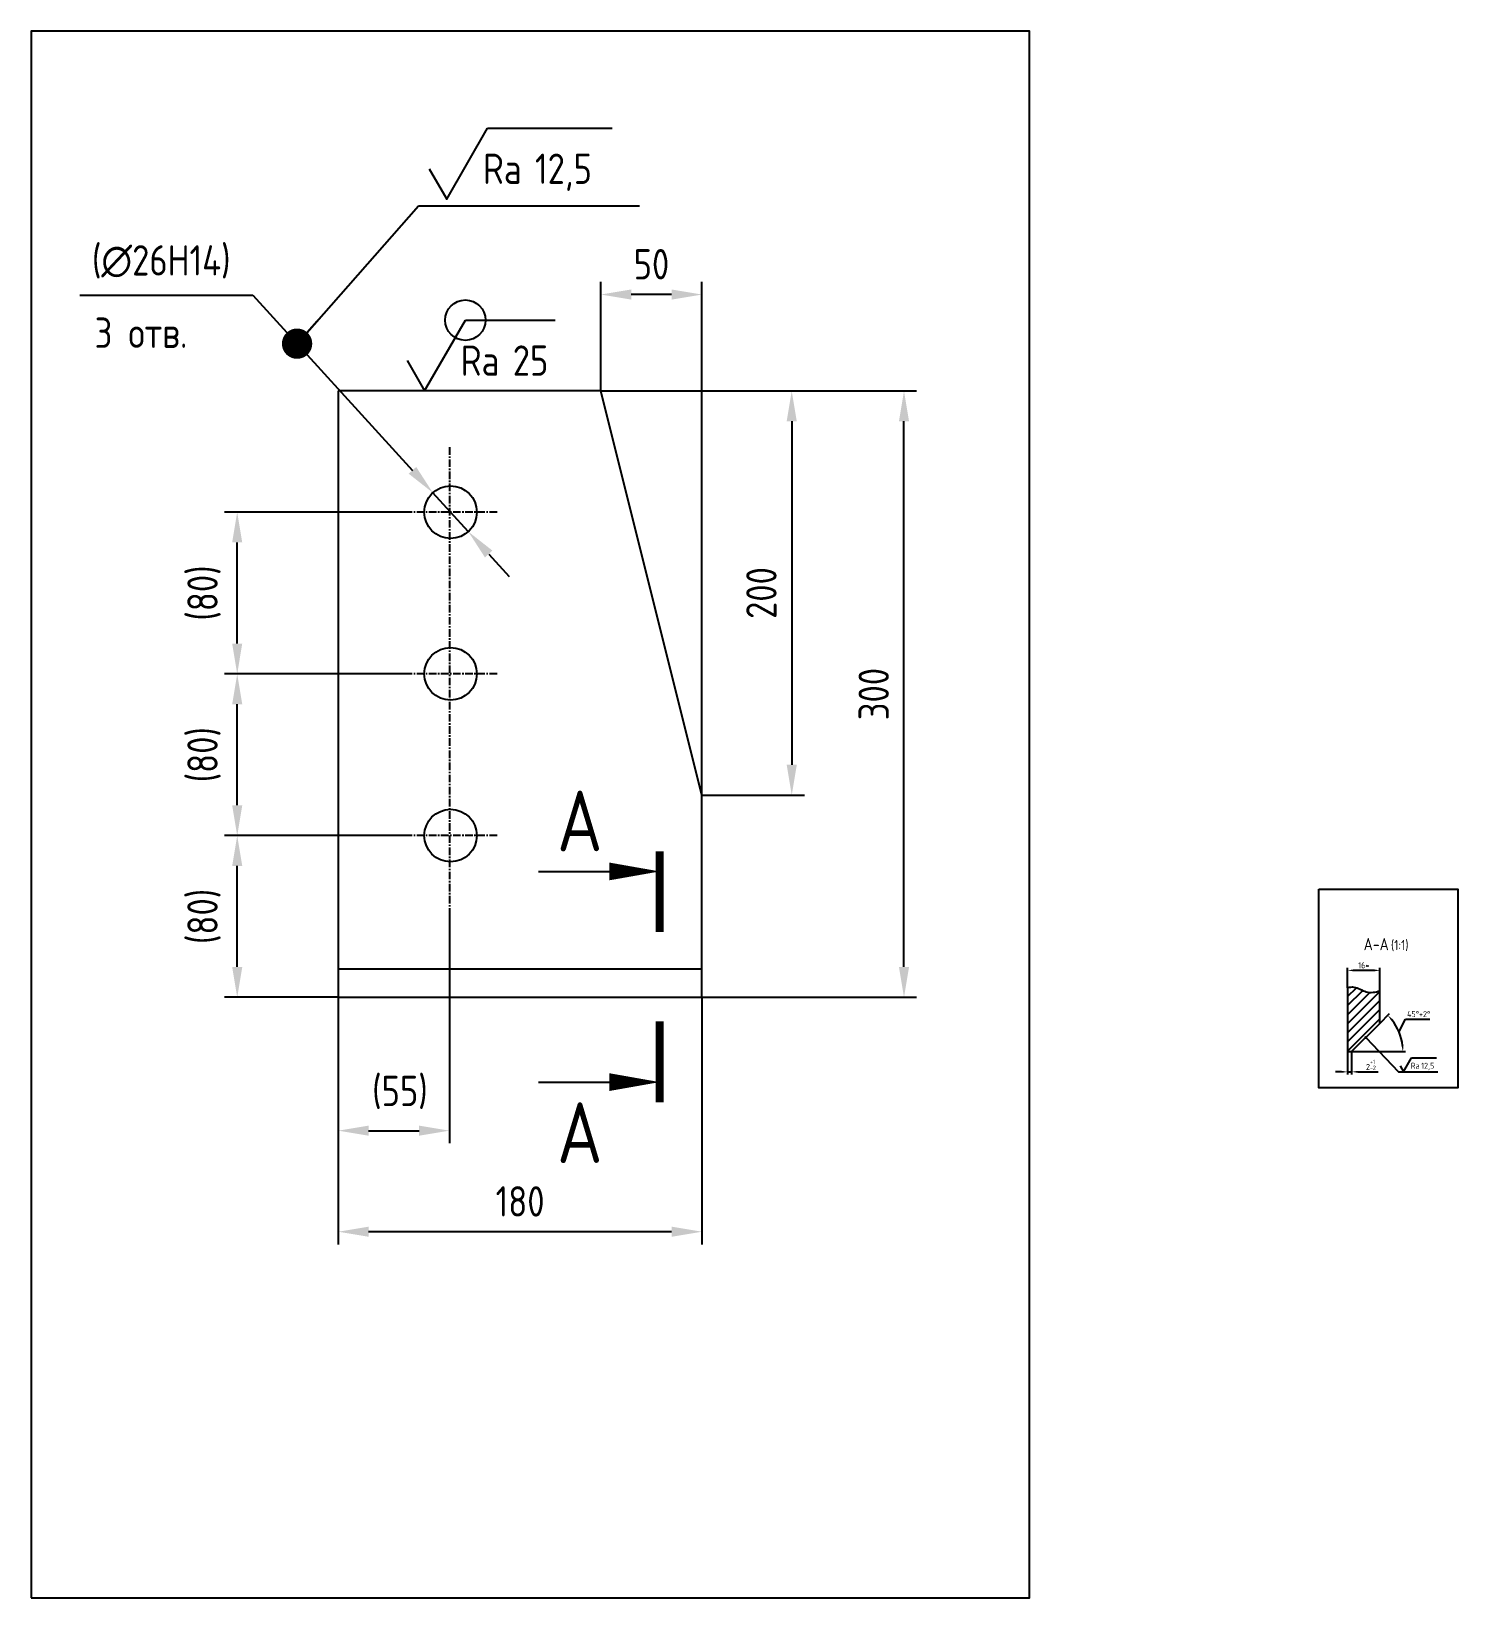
# Model space of a CAD drawing. Header units: millimetres. Extents: x 101 to 12117, y 35 to 4960.
# Drawn here: x 11411 to 12117, y 4186 to 4960 of the extents above; entities outside this region: 1.
# The model-space entities are those that its viewports show. They can reach past a viewport. Long polylines and large blocks are cut down to what shows.
import ezdxf
from ezdxf.enums import TextEntityAlignment as Align

# ---------------------------------------------------------------- set-up
doc = ezdxf.new("R2010")
doc.units = ezdxf.units.MM
doc.header["$LTSCALE"] = 3
doc.linetypes.add('CENTER', pattern=[2, 1.25, -0.25, 0.25, -0.25])
doc.layers.add('AM_VIEWS', color=1, linetype='Continuous', lineweight=25, plot=False)
for name, color, linetype in [('Bord', 1, 'Continuous'), ('Cen', 5, 'CENTER'), ('Cont', 6, 'Continuous'), ('Dim', 7, 'Continuous'), ('Hatch', 2, 'Continuous'), ('Text', 3, 'Continuous'), ('Textb', 6, 'Continuous')]:
    doc.layers.add(name, color=color, linetype=linetype)
doc.styles.add('Style1', font='romans.shx', dxfattribs={"width": 0.8})
doc.dimstyles.new('Anqular', dxfattribs={"dimtxt": 3, "dimasz": 3, "dimexe": 1.25, "dimexo": 0, "dimgap": 1, "dimtad": 2, "dimtoh": 1, "dimtxsty": 'Style1', "dimcen": 2.5, "dimclrt": 3, "dimadec": 0, "dimazin": 0, "dimtfac": 1, "dimtmove": 1, "dimatfit": 3, "dimfxl": 1, "dimarcsym": 0})
doc.dimstyles.new('Copy of Lin_5', dxfattribs={"dimscale": 5, "dimtxt": 3, "dimasz": 3, "dimexe": 1.25, "dimexo": 0, "dimgap": 1.5, "dimtad": 1, "dimdec": 0, "dimtxsty": 'Style1', "dimcen": 2.5, "dimclrt": 3, "dimadec": 5, "dimazin": 0, "dimtfac": 1, "dimtdec": 0, "dimtmove": 0, "dimatfit": 3, "dimldrblk": 'DOTSMALL', "dimfxl": 1, "dimarcsym": 0})
doc.dimstyles.new('Dia$0', dxfattribs={"dimtxt": 3, "dimasz": 3, "dimexe": 1.25, "dimexo": 0, "dimgap": 1, "dimtad": 1, "dimtxsty": 'Style1', "dimcen": 2.5, "dimclrt": 3, "dimadec": 0, "dimazin": 0, "dimtfac": 1, "dimtmove": 0, "dimatfit": 3, "dimfxl": 1, "dimarcsym": 0})
doc.dimstyles.new('DIA_5', dxfattribs={"dimscale": 5, "dimtxt": 3, "dimasz": 3, "dimexe": 0.18, "dimexo": 0.0625, "dimgap": 1, "dimtad": 1, "dimtih": 1, "dimtoh": 1, "dimdec": 0, "dimdsep": 46, "dimtxsty": 'Style1', "dimcen": 0, "dimclrt": 3, "dimadec": 0, "dimazin": 0, "dimtfac": 1, "dimtdec": 0, "dimtmove": 0, "dimatfit": 3, "dimfxl": 1, "dimtolj": 1, "dimarcsym": 0})
doc.dimstyles.new('Lin', dxfattribs={"dimtxt": 3, "dimasz": 3, "dimexe": 1.25, "dimexo": 0, "dimgap": 1, "dimtad": 1, "dimtoh": 1, "dimdec": 3, "dimtxsty": 'Style1', "dimcen": 2.5, "dimclrt": 3, "dimadec": 0, "dimazin": 0, "dimtfac": 1, "dimtdec": 3, "dimtmove": 0, "dimatfit": 3, "dimldrblk": 'DOT', "dimfxl": 1, "dimarcsym": 0})
doc.dimstyles.new('Lin 5', dxfattribs={"dimscale": 5, "dimtxt": 3, "dimasz": 3, "dimexe": 1.25, "dimexo": 0, "dimgap": 1, "dimtad": 1, "dimdec": 0, "dimtxsty": 'Style1', "dimcen": 2.5, "dimclrt": 3, "dimadec": 0, "dimazin": 0, "dimtfac": 1, "dimtdec": 0, "dimtmove": 0, "dimatfit": 3, "dimldrblk": 'DOTSMALL', "dimfxl": 1, "dimarcsym": 0})
doc.dimstyles.new('Poz_2', dxfattribs={"dimscale": 2, "dimtxt": 6, "dimasz": 2.5, "dimexe": 1.25, "dimexo": 0, "dimgap": 1, "dimtad": 2, "dimtoh": 1, "dimdec": 0, "dimtxsty": 'Style1', "dimblk": 'DOTSMALL', "dimcen": 2.5, "dimclrt": 6, "dimadec": 0, "dimazin": 0, "dimtfac": 1, "dimtdec": 0, "dimtmove": 0, "dimatfit": 3, "dimldrblk": 'DOTSMALL', "dimfxl": 1, "dimarcsym": 0})

# ---------------------------------------------------------------- blocks, each defined once
blk = doc.blocks.new('sherISO_01')
at = {"layer": 'Text'}
blk.add_line((4.04, 7), (16.36, 7), dxfattribs=at)
blk.add_lwpolyline([(-1.73, 3), (0, 0), (4.04, 7)], dxfattribs=at)
at = {"layer": 'Text', "style": 'Style1', "width": 0.8}
blk.add_text('Ra', height=3, dxfattribs=at).set_placement((3.58, 1.5))
blk.add_attdef('12,5', (8.73, 1.5), '', height=3, dxfattribs=at)
blk = doc.blocks.new('*D66')
at = {"color": 0, "lineweight": -2, "transparency": 16777216}
for p, q in [((11692.72, 4782.58), (11848.97, 4782.58)), ((11842.72, 4497.58), (11842.72, 4767.58)), ((11742.72, 4482.58), (11848.97, 4482.58))]:
    blk.add_line(p, q, dxfattribs=at)
at = {"color": 0, "transparency": 16777216}
for points in [[(11840.22, 4767.58), (11845.22, 4767.58), (11842.72, 4782.58)], [(11840.22, 4497.58), (11845.22, 4497.58), (11842.72, 4482.58)]]:
    blk.add_solid(points, dxfattribs=at)
at = {"layer": 'Defpoints', "color": 0, "transparency": 16777216}
for p in [(11692.72, 4782.58), (11842.72, 4782.58), (11742.72, 4482.58)]:
    blk.add_point(p, dxfattribs=at)
at = {"color": 3, "transparency": 16777216, "insert": (11827.72, 4632.58), "char_height": 15, "attachment_point": 5, "rotation": 90, "style": 'Style1'}
blk.add_mtext('300', dxfattribs=at)
blk = doc.blocks.new('_DotSmall')
at = {"color": 0, "linetype": 'ByBlock', "const_width": 0.5}
blk.add_lwpolyline([(-0.0625, 0, 1), (0.0625, 0, 1)], format="xyb", close=True, dxfattribs=at)
blk = doc.blocks.new('*D67')
at = {"color": 0, "lineweight": -2, "transparency": 16777216}
for p, q in [((11617.72, 4526.62), (11617.72, 4410.33)), ((11562.72, 4482.58), (11562.72, 4410.33)), ((11577.72, 4416.58), (11602.72, 4416.58))]:
    blk.add_line(p, q, dxfattribs=at)
at = {"color": 0, "transparency": 16777216}
for points in [[(11577.72, 4419.08), (11577.72, 4414.08), (11562.72, 4416.58)], [(11602.72, 4419.08), (11602.72, 4414.08), (11617.72, 4416.58)]]:
    blk.add_solid(points, dxfattribs=at)
at = {"layer": 'Defpoints', "color": 0, "transparency": 16777216}
for p in [(11617.72, 4526.62), (11562.72, 4482.58), (11617.72, 4416.58)]:
    blk.add_point(p, dxfattribs=at)
at = {"color": 3, "transparency": 16777216, "insert": (11593.25, 4435.51), "char_height": 15, "attachment_point": 5, "style": 'Style1'}
blk.add_mtext('(55)', dxfattribs=at)
blk = doc.blocks.new('*D68')
at = {"color": 0, "lineweight": -2, "transparency": 16777216}
for p, q in [((11742.72, 4482.58), (11742.72, 4360.33)), ((11562.72, 4423.99), (11562.72, 4360.33)), ((11727.72, 4366.58), (11577.72, 4366.58))]:
    blk.add_line(p, q, dxfattribs=at)
at = {"color": 0, "transparency": 16777216}
for points in [[(11577.72, 4369.08), (11577.72, 4364.08), (11562.72, 4366.58)], [(11727.72, 4369.08), (11727.72, 4364.08), (11742.72, 4366.58)]]:
    blk.add_solid(points, dxfattribs=at)
at = {"layer": 'Defpoints', "color": 0, "transparency": 16777216}
for p in [(11742.72, 4482.58), (11562.72, 4423.99), (11562.72, 4366.58)]:
    blk.add_point(p, dxfattribs=at)
at = {"color": 3, "transparency": 16777216, "insert": (11652.72, 4381.58), "char_height": 15, "attachment_point": 5, "style": 'Style1'}
blk.add_mtext('180', dxfattribs=at)
blk = doc.blocks.new('*D69')
at = {"color": 0, "lineweight": -2, "transparency": 16777216}
for p, q in [((11595.31, 4642.58), (11506.47, 4642.58)), ((11512.72, 4577.58), (11512.72, 4627.58)), ((11595.73, 4562.58), (11506.47, 4562.58))]:
    blk.add_line(p, q, dxfattribs=at)
at = {"color": 0, "transparency": 16777216}
for points in [[(11510.22, 4627.58), (11515.22, 4627.58), (11512.72, 4642.58)], [(11510.22, 4577.58), (11515.22, 4577.58), (11512.72, 4562.58)]]:
    blk.add_solid(points, dxfattribs=at)
at = {"layer": 'Defpoints', "color": 0, "transparency": 16777216}
for p in [(11512.72, 4642.58), (11595.31, 4642.58), (11595.73, 4562.58)]:
    blk.add_point(p, dxfattribs=at)
at = {"color": 3, "transparency": 16777216, "insert": (11496.29, 4602.58), "char_height": 15, "attachment_point": 5, "rotation": 90, "style": 'Style1'}
blk.add_mtext('(80)', dxfattribs=at)
blk = doc.blocks.new('*D70')
at = {"color": 0, "lineweight": -2, "transparency": 16777216}
for p, q in [((11595.31, 4722.58), (11506.47, 4722.58)), ((11512.72, 4657.58), (11512.72, 4707.58)), ((11595.31, 4642.58), (11506.47, 4642.58))]:
    blk.add_line(p, q, dxfattribs=at)
at = {"color": 0, "transparency": 16777216}
for points in [[(11510.22, 4707.58), (11515.22, 4707.58), (11512.72, 4722.58)], [(11510.22, 4657.58), (11515.22, 4657.58), (11512.72, 4642.58)]]:
    blk.add_solid(points, dxfattribs=at)
at = {"layer": 'Defpoints', "color": 0, "transparency": 16777216}
for p in [(11512.72, 4722.58), (11595.31, 4722.58), (11595.31, 4642.58)]:
    blk.add_point(p, dxfattribs=at)
at = {"color": 3, "transparency": 16777216, "insert": (11496.29, 4682.58), "char_height": 15, "attachment_point": 5, "rotation": 90, "style": 'Style1'}
blk.add_mtext('(80)', dxfattribs=at)
blk = doc.blocks.new('*D71')
at = {"color": 0, "lineweight": -2, "transparency": 16777216}
for p, q in [((11595.31, 4562.58), (11506.47, 4562.58)), ((11512.72, 4497.58), (11512.72, 4547.58)), ((11562.72, 4482.58), (11506.47, 4482.58))]:
    blk.add_line(p, q, dxfattribs=at)
at = {"color": 0, "transparency": 16777216}
for points in [[(11510.22, 4547.58), (11515.22, 4547.58), (11512.72, 4562.58)], [(11510.22, 4497.58), (11515.22, 4497.58), (11512.72, 4482.58)]]:
    blk.add_solid(points, dxfattribs=at)
at = {"layer": 'Defpoints', "color": 0, "transparency": 16777216}
for p in [(11512.72, 4562.58), (11595.31, 4562.58), (11562.72, 4482.58)]:
    blk.add_point(p, dxfattribs=at)
at = {"color": 3, "transparency": 16777216, "insert": (11496.29, 4522.58), "char_height": 15, "attachment_point": 5, "rotation": 90, "style": 'Style1'}
blk.add_mtext('(80)', dxfattribs=at)
blk = doc.blocks.new('*D64')
at = {"color": 0, "lineweight": -2, "transparency": 16777216}
for p, q in [((11692.72, 4782.58), (11793.41, 4782.58)), ((11787.16, 4767.58), (11787.16, 4597.58)), ((11742.72, 4582.58), (11793.41, 4582.58))]:
    blk.add_line(p, q, dxfattribs=at)
at = {"color": 0, "transparency": 16777216}
for points in [[(11784.66, 4767.58), (11789.66, 4767.58), (11787.16, 4782.58)], [(11784.66, 4597.58), (11789.66, 4597.58), (11787.16, 4582.58)]]:
    blk.add_solid(points, dxfattribs=at)
at = {"layer": 'Defpoints', "color": 0, "transparency": 16777216}
for p in [(11692.72, 4782.58), (11742.72, 4582.58), (11787.16, 4582.58)]:
    blk.add_point(p, dxfattribs=at)
at = {"color": 3, "transparency": 16777216, "insert": (11772.16, 4682.58), "char_height": 15, "attachment_point": 5, "rotation": 90, "style": 'Style1'}
blk.add_mtext('200', dxfattribs=at)
blk = doc.blocks.new('*D65')
at = {"color": 0, "lineweight": -2, "transparency": 16777216}
for p, q in [((11692.72, 4782.58), (11692.72, 4836.5)), ((11742.72, 4582.58), (11742.72, 4836.5)), ((11727.72, 4830.25), (11707.72, 4830.25))]:
    blk.add_line(p, q, dxfattribs=at)
at = {"color": 0, "transparency": 16777216}
for points in [[(11707.72, 4832.75), (11707.72, 4827.75), (11692.72, 4830.25)], [(11727.72, 4832.75), (11727.72, 4827.75), (11742.72, 4830.25)]]:
    blk.add_solid(points, dxfattribs=at)
at = {"layer": 'Defpoints', "color": 0, "transparency": 16777216}
for p in [(11692.72, 4830.25), (11692.72, 4782.58), (11742.72, 4582.58)]:
    blk.add_point(p, dxfattribs=at)
at = {"color": 3, "transparency": 16777216, "insert": (11717.72, 4845.25), "char_height": 15, "attachment_point": 5, "style": 'Style1'}
blk.add_mtext('50', dxfattribs=at)
blk = doc.blocks.new('*D72')
at = {"layer": 'Defpoints', "color": 0, "transparency": 16777216}
for p in [(11609.55, 4732.19), (11627.07, 4712.97)]:
    blk.add_point(p, dxfattribs=at)
at = {"layer": 'Dim', "color": 0, "lineweight": -2, "transparency": 16777216}
for p, q in [((11434.84, 4830), (11520.42, 4830)), ((11520.42, 4830), (11599.45, 4743.27)), ((11627.07, 4712.97), (11609.55, 4732.19)), ((11637.17, 4701.88), (11647.27, 4690.79))]:
    blk.add_line(p, q, dxfattribs=at)
at = {"layer": 'Dim', "color": 0, "transparency": 16777216}
for points in [[(11601.3, 4744.96), (11597.6, 4741.59), (11609.55, 4732.19)], [(11639.02, 4703.57), (11635.32, 4700.2), (11627.07, 4712.97)]]:
    blk.add_solid(points, dxfattribs=at)
at = {"layer": 'Dim', "color": 3, "transparency": 16777216, "insert": (11475.13, 4846.43), "char_height": 15, "attachment_point": 5, "style": 'Style1'}
blk.add_mtext('\\A1;(∅26H14)', dxfattribs=at)
blk = doc.blocks.new('ZNAK01')
at = {"layer": 'Textb', "style": 'Style1', "width": 0.8}
blk.add_attdef('А', text='', height=6, dxfattribs=at).set_placement((3.95, -0.02), align=Align.RIGHT)
blk.add_attdef('SC(1)', (5.07, -0.02), '', height=5, dxfattribs=at)
blk = doc.blocks.new('*D74')
at = {"layer": 'Defpoints', "color": 0, "transparency": 16777216}
for p in [(12062.27, 4495.87), (12062.27, 4487.31), (12078.27, 4485.87)]:
    blk.add_point(p, dxfattribs=at)
at = {"layer": 'Dim', "color": 0, "lineweight": -2, "transparency": 16777216}
for p, q in [((12062.27, 4487.31), (12062.27, 4497.12)), ((12075.27, 4495.87), (12065.27, 4495.87)), ((12078.27, 4485.87), (12078.27, 4497.12))]:
    blk.add_line(p, q, dxfattribs=at)
at = {"layer": 'Dim', "color": 0, "transparency": 16777216}
for points in [[(12065.27, 4496.37), (12065.27, 4495.37), (12062.27, 4495.87)], [(12075.27, 4496.37), (12075.27, 4495.37), (12078.27, 4495.87)]]:
    blk.add_solid(points, dxfattribs=at)
at = {"layer": 'Dim', "color": 3, "transparency": 16777216, "insert": (12070.27, 4498.37), "char_height": 3, "attachment_point": 5, "style": 'Style1'}
blk.add_mtext('16*', dxfattribs=at)
blk = doc.blocks.new('*D75')
at = {"layer": 'Defpoints', "color": 0, "transparency": 16777216}
for p in [(12062.27, 4455.68), (12064.27, 4455.68), (12064.27, 4445.68)]:
    blk.add_point(p, dxfattribs=at)
at = {"layer": 'Dim', "color": 0, "lineweight": -2, "transparency": 16777216}
for p, q in [((12062.27, 4455.68), (12062.27, 4444.43)), ((12064.27, 4455.68), (12064.27, 4444.43)), ((12059.27, 4445.68), (12056.27, 4445.68)), ((12062.27, 4445.68), (12064.27, 4445.68)), ((12067.27, 4445.68), (12077.37, 4445.68))]:
    blk.add_line(p, q, dxfattribs=at)
at = {"layer": 'Dim', "color": 0, "transparency": 16777216}
for points in [[(12059.27, 4446.18), (12059.27, 4445.18), (12062.27, 4445.68)], [(12067.27, 4446.18), (12067.27, 4445.18), (12064.27, 4445.68)]]:
    blk.add_solid(points, dxfattribs=at)
at = {"layer": 'Dim', "color": 3, "transparency": 16777216, "insert": (12073.82, 4449.17), "char_height": 3, "attachment_point": 5, "style": 'Style1'}
blk.add_mtext('2{}{\\H0.71x;\\C3;\\S+1^ -2;}', dxfattribs=at)
blk = doc.blocks.new('*D76')
at = {"layer": 'Defpoints', "color": 0, "transparency": 16777216}
for p in [(12078.27, 4469.68), (12088.78, 4462.25), (12064.27, 4455.68), (12064.27, 4455.68), (12087.91, 4455.68)]:
    blk.add_point(p, dxfattribs=at)
at = {"layer": 'Dim', "color": 0, "lineweight": -2, "transparency": 16777216}
for p, q in [((12078.27, 4469.68), (12083.09, 4474.51)), ((12087.71, 4465.39), (12090.92, 4471.74)), ((12090.92, 4471.74), (12103, 4471.74)), ((12087.91, 4455.68), (12090.89, 4455.68))]:
    blk.add_line(p, q, dxfattribs=at)
blk.add_arc((12064.27, 4455.68), 25.38, 6.77723, 38.22277, dxfattribs=at)
at = {"layer": 'Dim', "color": 0, "transparency": 16777216}
for points in [[(12083.83, 4471.05), (12084.58, 4471.71), (12082.21, 4473.63)], [(12089.97, 4458.71), (12088.97, 4458.65), (12089.64, 4455.68)]]:
    blk.add_solid(points, dxfattribs=at)
at = {"layer": 'Dim', "color": 3, "transparency": 16777216, "insert": (12097.46, 4474.24), "char_height": 3, "attachment_point": 5, "style": 'Style1'}
blk.add_mtext('45°+2%%d', dxfattribs=at)
blk = doc.blocks.new('razrez01')
at = {"layer": 'Text', "const_width": 0.8}
blk.add_lwpolyline([(0, 2), (0, -6)], dxfattribs=at)
at = {"layer": 'Text'}
blk.add_lwpolyline([(-12, 0), (-5, 0)], dxfattribs=at)
blk.add_lwpolyline([(0, 0, 0, 1.76, 0), (-5, 0, 1.76, 1.76, 0)], format="xyseb", dxfattribs=at)
at = {"layer": 'Textb', "style": 'Style1', "width": 0.8}
blk.add_attdef('A', (-10.16, 2), '', height=6, dxfattribs=at)
blk = doc.blocks.new('A$C6CF913E7')
at = {"layer": 'Text'}
blk.add_circle((0, 0), 2, dxfattribs=at)
blk = doc.blocks.new('sherISO_07')
at = {"layer": 'Text'}
blk.add_line((4.04, 7), (12.93, 7), dxfattribs=at)
blk.add_lwpolyline([(-1.73, 3), (0, 0), (4.04, 7)], dxfattribs=at)
blk.add_blockref('A$C6CF913E7', (4.04, 7))
at = {"layer": 'Text', "style": 'Style1', "width": 0.8}
blk.add_text('Ra', height=3, dxfattribs=at).set_placement((3.58, 1.5))
blk.add_attdef('25', (8.73, 1.5), '', height=3, dxfattribs=at)

msp = doc.modelspace()

# ---------------------------------------------------------------- hatches: boundary and pattern name
at = {"layer": 'Hatch'}
h = msp.add_hatch(dxfattribs=at)
h.set_pattern_fill('ANSI31', color=256)
edge = h.paths.add_edge_path()
edge.add_spline(control_points=[(12078.267, 4485.867), (12075.985, 4485.035), (12071.628, 4484.298), (12066.395, 4488.022), (12063.318, 4487.632), (12062.267, 4487.305)], knot_values=[6.2044599, 6.2044599, 6.2044599, 6.2044599, 13.2462404, 19.7658217, 23.1414794, 23.1414794, 23.1414794, 23.1414794], degree=3, periodic=0)
edge.add_line((12062.267, 4487.305), (12062.267, 4455.681))
edge.add_line((12062.267, 4455.681), (12064.267, 4455.681))
edge.add_line((12064.267, 4455.681), (12078.267, 4469.681))
edge.add_line((12078.267, 4469.681), (12078.267, 4485.867))

# ---------------------------------------------------------------- linework, layer by layer
at = {"layer": 'AM_VIEWS'}
for points in [[(11410.815, 4185.531), (11904.87, 4185.531), (11904.87, 4960.474), (11410.815, 4960.474)], [(12047.989, 4536.142), (12116.754, 4536.142), (12116.754, 4437.84), (12047.989, 4437.84)]]:
    msp.add_lwpolyline(points, close=True, dxfattribs=at)
at = {"layer": 'Bord'}
msp.add_open_spline([(12062.267, 4487.305), (12063.318, 4487.632), (12066.395, 4488.022), (12071.628, 4484.298), (12075.985, 4485.035), (12078.267, 4485.867)], degree=3, knots=[6.2044599, 6.2044599, 6.2044599, 6.2044599, 9.5801176, 16.0996989, 23.1414794, 23.1414794, 23.1414794, 23.1414794], dxfattribs=at)
at = {"layer": 'Cen'}
for p, q in [((11617.723, 4754.689), (11617.723, 4522.64)), ((11641.309, 4722.577), (11595.309, 4722.577)), ((11641.309, 4642.577), (11595.309, 4642.577)), ((11641.309, 4562.577), (11595.309, 4562.577))]:
    msp.add_line(p, q, dxfattribs=at)
at = {"layer": 'Cont'}
for p, q in [((11692.723, 4782.577), (11562.723, 4782.577)), ((11562.723, 4782.577), (11562.723, 4482.577)), ((11742.723, 4582.577), (11692.723, 4782.577)), ((11742.723, 4482.577), (11742.723, 4582.577)), ((11562.723, 4496.577), (11742.723, 4496.577)), ((12062.267, 4487.305), (12062.267, 4455.681)), ((11562.723, 4482.577), (11742.723, 4482.577)), ((12078.267, 4469.681), (12078.267, 4485.867)), ((12064.267, 4455.681), (12078.267, 4469.681)), ((12062.267, 4455.681), (12064.267, 4455.681))]:
    msp.add_line(p, q, dxfattribs=at)
for centre in [(11618.309, 4722.577), (11618.309, 4642.577), (11618.309, 4562.577)]:
    msp.add_circle(centre, 13, dxfattribs=at)
at = {"layer": 'Dim'}
for p, q in [((12064.267, 4455.681), (12087.914, 4455.681)), ((12087.484, 4445.681), (12106.878, 4445.681))]:
    msp.add_line(p, q, dxfattribs=at)

# ---------------------------------------------------------------- block references
at = {"layer": 'Dim', "xscale": 5, "yscale": 5, "zscale": 5}
for name, p, values in [('sherISO_07', (11605.429, 4782.577), {'25': '25'}), ('razrez01', (11721.834, 4544.833), {'A': 'А'})]:
    msp.add_blockref(name, p, dxfattribs=at).add_auto_attribs(values)
at = {"layer": 'Dim'}
ref = msp.add_blockref('razrez01', (11721.834, 4440.605), dxfattribs=dict(at, xscale=-5, yscale=5, zscale=5, rotation=180))
ref.add_attrib('A', 'А', (11671.034, 4400.605), dxfattribs={"layer": 'Textb', "height": 30, "style": 'Style1', "width": 0.8})
at = {"layer": 'Hatch', "zscale": 5}
msp.add_blockref('ZNAK01', (12078.688, 4505.887), dxfattribs=at).add_auto_attribs({'А': 'A-A', 'SC(1)': '(1:1)'})
at = {"layer": 'Hatch'}
msp.add_blockref('sherISO_01', (12089.938, 4445.681), dxfattribs=at).add_auto_attribs({'12,5': '12,5'})
at = {"layer": 'Text', "xscale": 5, "yscale": 5, "zscale": 15}
msp.add_blockref('sherISO_01', (11616.449, 4877.491), dxfattribs=at).add_auto_attribs({'12,5': '12,5'})

# ---------------------------------------------------------------- texts
at = {"layer": 'Text', "style": 'Style1', "width": 0.8}
msp.add_text('3 отв.', height=15, dxfattribs=at).set_placement((11442.15, 4803.846))

# ---------------------------------------------------------------- dimensions: what is measured, and where the dimension line sits
for base, p1, p2, angle, picture, middle in [((11692.723, 4830.255), (11742.723, 4582.577), (11692.723, 4782.577), 180, '*D65', (11717.723, 4845.255)), ((11842.723, 4782.577), (11742.723, 4482.577), (11692.723, 4782.577), 90, '*D66', (11827.723, 4632.577)), ((11787.156, 4582.577), (11692.723, 4782.577), (11742.723, 4582.577), 90, '*D64', (11772.156, 4682.577)), ((11562.723, 4366.577), (11742.723, 4482.577), (11562.723, 4423.995), 180, '*D68', (11652.723, 4381.577))]:
    dim = msp.add_linear_dim(base=base, p1=p1, p2=p2, angle=angle, dimstyle='Copy of Lin_5')
    dim.commit()
    dim.dimension.update_dxf_attribs({"geometry": picture, "text_midpoint": middle})
for base, p1, p2, picture, middle in [((11512.723, 4722.577), (11595.309, 4642.577), (11595.309, 4722.577), '*D70', (11496.294, 4682.577)), ((11512.723, 4642.577), (11595.731, 4562.577), (11595.309, 4642.577), '*D69', (11496.294, 4602.577))]:
    dim = msp.add_linear_dim(base=base, p1=p1, p2=p2, angle=90, text='(<>)', dimstyle='Lin 5')
    dim.commit()
    dim.dimension.update_dxf_attribs({"geometry": picture, "text_midpoint": middle})
dim = msp.add_linear_dim(base=(11512.723, 4562.577), p1=(11562.723, 4482.577), p2=(11595.309, 4562.577), angle=90, text='(<>)', dimstyle='Lin 5', override={"dimfxl": 1.25})
dim.commit()
dim.dimension.update_dxf_attribs({"geometry": '*D71', "text_midpoint": (11496.294, 4522.577)})
dim = msp.add_linear_dim(base=(11617.723, 4416.577), p1=(11562.723, 4482.577), p2=(11617.723, 4526.616), angle=180, text='(<>)', dimstyle='Copy of Lin_5')
dim.commit()
dim.dimension.update_dxf_attribs({"geometry": '*D67', "text_midpoint": (11593.247, 4416.577), "dimtype": 160})
at = {"layer": 'Dim'}
dim = msp.add_diameter_dim_2p(p1=(11627.065, 4712.968), p2=(11609.553, 4732.186), text='(<>H14)', dimstyle='DIA_5', dxfattribs=at)
dim.commit()
dim.dimension.update_dxf_attribs({"geometry": '*D72', "text_midpoint": (11475.131, 4830.002), "dimtype": 163})
dim = msp.add_linear_dim(base=(12062.267, 4495.867), p1=(12078.267, 4485.867), p2=(12062.267, 4487.305), text='<>*', dimstyle='Dia$0', override={"dimarcsym": 1}, dxfattribs=at)
dim.commit()
dim.dimension.update_dxf_attribs({"geometry": '*D74', "text_midpoint": (12070.267, 4498.367)})
dim = msp.add_angular_dim_2l(base=(12088.779, 4462.249), line1=((12064.267, 4455.681), (12087.914, 4455.681)), line2=((12064.267, 4455.681), (12078.267, 4469.681)), text='<>+2%%d', dimstyle='Anqular', override={"dimtix": 1}, dxfattribs=at)
dim.commit()
dim.dimension.update_dxf_attribs({"geometry": '*D76', "text_midpoint": (12097.459, 4474.241), "dimtype": 162})
dim = msp.add_linear_dim(base=(12064.267, 4445.681), p1=(12062.267, 4455.681), p2=(12064.267, 4455.681), angle=0, text='<>{}{\\H0.71x;\\C3;\\S+1^ -2;}', dimstyle='Dia$0', override={"dimtp": 1, "dimtm": 2, "dimarcsym": 1}, dxfattribs=at)
dim.commit()
dim.dimension.update_dxf_attribs({"geometry": '*D75', "text_midpoint": (12073.82, 4449.166)})

# ---------------------------------------------------------------- leaders
for points, dimstyle, override in [([(11542.341, 4805.942), (11602.446, 4874.138), (11711.739, 4874.138)], 'Lin', {"dimscale": 5}), ([(12071.267, 4462.681), (12087.484, 4445.681)], 'Poz_2', {"dimscale": 1})]:
    msp.add_leader(points, dimstyle=dimstyle, override=override, dxfattribs=at)

doc.saveas('drawing.dxf')
